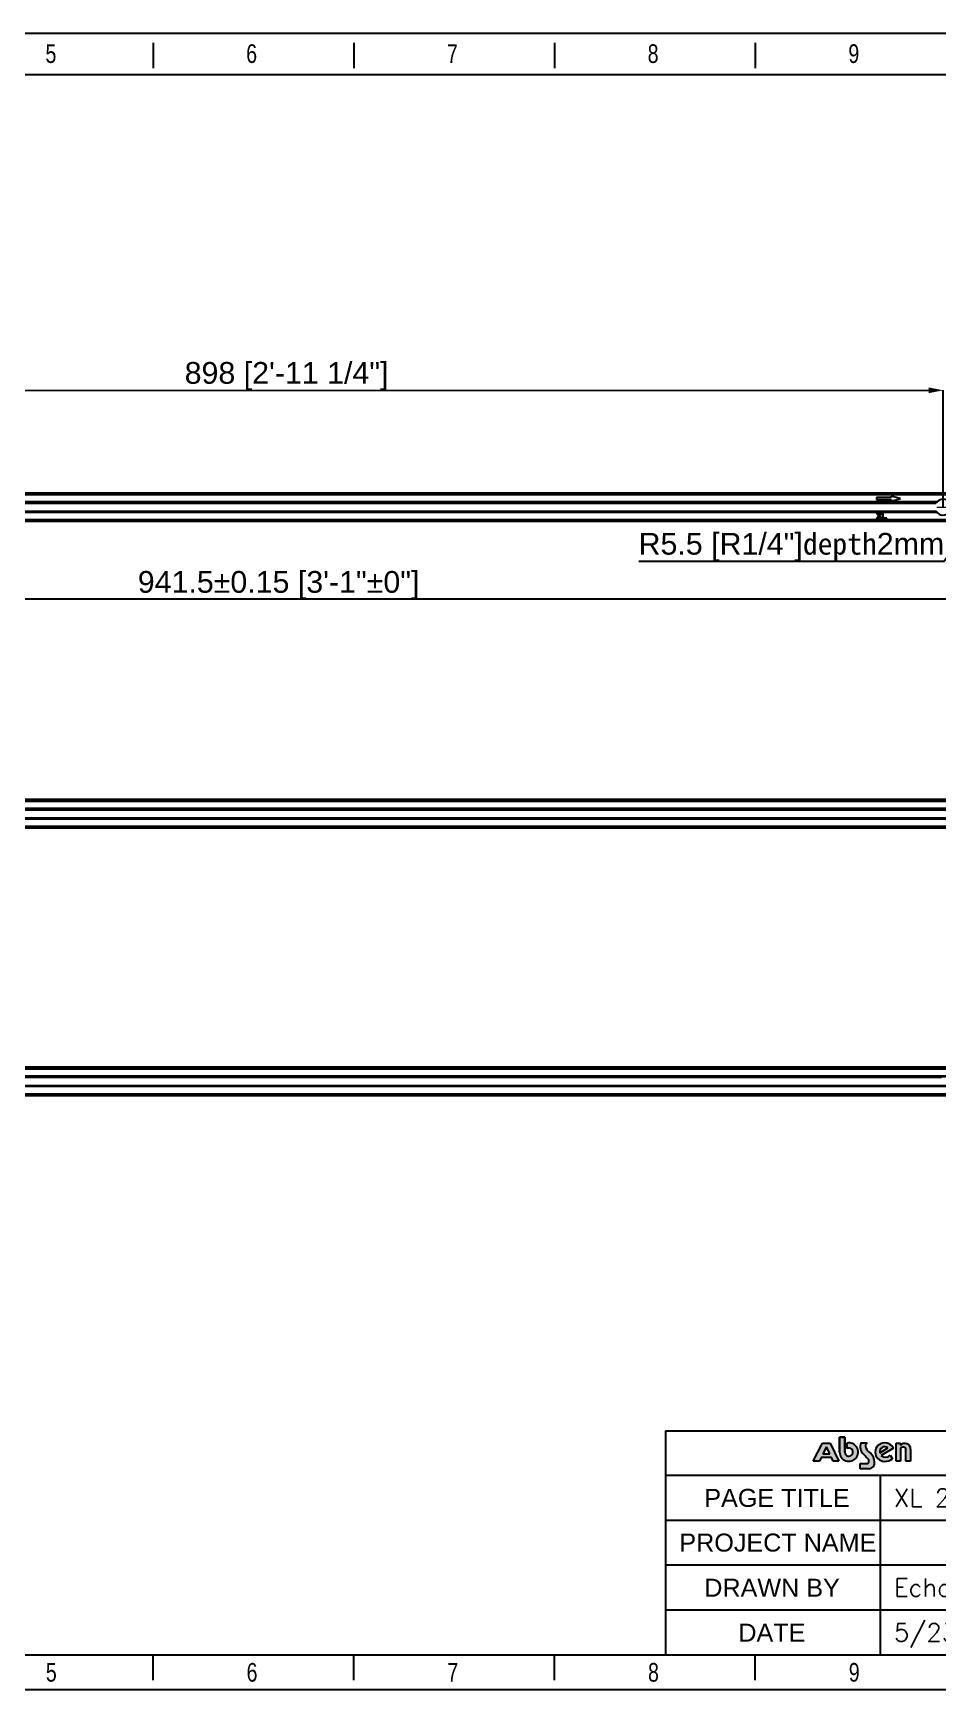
# Model space of a CAD drawing. Header units: millimetres. Extents: x 389 to 17466, y 310 to 5904.
# Drawn here: x 6127 to 6752, y 310 to 1454 of the extents above; entities that cross this region are included whole.
import ezdxf

# ---------------------------------------------------------------- set-up
doc = ezdxf.new("R2010")
doc.units = ezdxf.units.MM
doc.layers.add('DIM', color=4, linetype='Continuous')
doc.layers.add('图框', color=7, linetype='Continuous')
doc.styles.add('CKSTANDARD', font='arial.ttf')
doc.styles.add('Roamns', font='romans.shx')
doc.styles.get("Standard").update_dxf_attribs({"font": 'arial.ttf'})
doc.dimstyles.new('缩小5倍', dxfattribs={"dimtxt": 15, "dimasz": 10, "dimexe": 0.18, "dimexo": 0.0625, "dimgap": 0.09, "dimtad": 1, "dimtoh": 1, "dimdec": 3, "dimzin": 9, "dimdsep": 46, "dimtxsty": 'Standard', "dimblk": '_FILLED', "dimcen": 0.09, "dimclrd": 256, "dimclre": 256, "dimclrt": 256, "dimazin": 2, "dimtfac": 1, "dimtdec": 3, "dimtofl": 0, "dimtmove": 0, "dimatfit": 3, "dimldrblk": '_FILLED', "dimfxl": 1, "dimtolj": 1, "dimtzin": 0, "dimarcsym": 0})

# ---------------------------------------------------------------- blocks, each defined once
blk = doc.blocks.new('A$C7F980674')
at = {"layer": 'DIM'}
h = blk.add_hatch(color=0, dxfattribs=at)
h.paths.add_polyline_path([(7.072382140899999e-05, 14.43823848652391), (17.54018542246194, 49.09321739150072), (32.43710042510065, 49.09321739150072), (48.55284257268067, 14.43823848652391), (37.85417935127042, 14.43823848652391), (34.52331861507264, 21.47508279329122), (15.18332810379797, 21.47508279329122), (11.78696234113886, 14.43823848652391)])
h.paths.add_polyline_path([(24.94748300875654, 41.70518833840833), (18.4432997739641, 28.22933563047082), (31.32622136492865, 28.22933563047082)], flags=16)
h = blk.add_hatch(color=0, dxfattribs=at)
edge = h.paths.add_edge_path()
edge.add_arc((102.73004367057, 13.90886456904809), 4.008224344635951, 268.9921655110325, 361.5919063077861)
edge.add_arc((99.15354010349256, 13.8520860173212), 7.585044519850372, 1.270112135883178, 51.07851824680055)
edge.add_arc((307.8846824545763, 226.7410586670685), 290.5958996836599, 223.1994758205292, 225.4213170999201, ccw=False)
edge.add_arc((110.0181443910987, 42.41204420301801), 20.20419257147762, 160.1829900287513, 226.2534819823607, ccw=False)
edge.add_line((91.01044081093276, 49.26161368391513), (102.8060160324094, 49.26161368391513))
edge.add_arc((108.2666153697937, 42.83305403733538), 8.434721350051746, 130.3455086857447, 201.7414345435993)
edge.add_arc((128.4138673179259, 54.80693761470138), 31.79540957994945, 208.3500157259416, 232.6470193688833)
edge.add_arc((94.72388420018251, 12.01322233724932), 22.67708241663319, 1.6072526751569853, 50.5832628822302, ccw=False)
edge.add_arc((105.8459691270836, 11.59352122360906), 11.59424323095258, -89.35383752252329, 5.224491977119385, ccw=False)
edge.add_line((105.9767223201925, 1.52956708916e-05), (89.85622180037899, 1.52956708916e-05))
edge.add_line((89.85622180037899, 1.52956708916e-05), (89.85622180037899, 9.9012602990897))
edge.add_line((89.85622180037899, 9.9012602990897), (102.6595425193372, 9.9012602990897))
edge = h.paths.add_edge_path()
edge.add_arc((171.7675726878224, 35.99111448746953), 5.592045124112526, 4.242312034283134, 157.3807249757777)
edge.add_line((166.6056627364887, 38.14184792619381), (166.6056627364887, 14.68336624098083))
edge.add_line((166.6056627364887, 14.68336624098083), (158.2999845909944, 14.68336624098083))
edge.add_line((158.2999845909944, 14.68336624098083), (158.2999845909944, 48.98261023246597))
edge.add_line((158.2999845909944, 48.98261023246597), (166.6056627364887, 48.98261023246597))
edge.add_line((166.6056627364887, 48.98261023246597), (166.6056627364887, 44.54051251930104))
edge.add_arc((175.059291137004, 37.22529775423028), 11.17927547709232, 0.8903209452371925, 139.1292395527885, ccw=False)
edge.add_line((186.2372169588634, 37.39900588159253), (186.2372169588634, 14.59949883442459))
edge.add_line((186.2372169588634, 14.59949883442459), (177.3442962794797, 14.59949883442459))
edge.add_line((177.3442962794797, 14.59949883442459), (177.3442962794797, 36.40478422593151))
edge = h.paths.add_edge_path(flags=16)
edge.add_arc((136.4442843357392, 32.77929143981055), 9.435952450654392, 49.48403791523462, 192.8465811329278)
edge.add_line((127.2445240183151, 30.68129030702039), (142.5744439341942, 39.9527384458579))
edge = h.paths.add_edge_path()
edge.add_arc((138.324037688988, 35.05001054707828), 12.98520101557842, 229.4306864689146, 313.987557062781)
edge.add_line((147.3422875163669, 25.70727992560023), (151.5778032950766, 19.0634939338488))
edge.add_arc((136.8676456241519, 38.39878950785715), 24.29490468469704, 268.4242694583239, 307.2636236800371, ccw=False)
edge.add_arc((136.1995790051587, 31.76485599069565), 17.65178410925637, 90, 269.99999999833244, ccw=False)
edge.add_arc((136.9909520029032, 31.53144809733931), 17.90269153484251, 25.559083157673115, 92.53353593303888, ccw=False)
edge.add_line((153.1417016008636, 39.25541415211593), (129.8788853118894, 25.18619552736891))
at = {"layer": '图框'}
h = blk.add_hatch(color=30, dxfattribs=at)
edge = h.paths.add_edge_path(flags=0)
edge.add_line((64.32187787050498, 49.15013919285958), (64.32187787050498, 38.7695952337333))
edge.add_arc((68.06519958705758, 31.86908890660379), 7.850442347056839, -179.99999999998067, 118.47852907585141, ccw=False)
edge.add_line((60.21475723999902, 31.86908890659288), (60.21475723999902, 60.55619218834499))
edge.add_line((60.21475723999902, 60.55619218834545), (50.38336833377252, 60.55619218834545))
edge.add_line((50.38336833377252, 60.55619218834545), (50.38336833377252, 31.86908890659334))
edge.add_arc((68.06519958705758, 31.86908890660379), 17.6818312532899, 180.0000000000095, 462.2222539588729)
at = {"layer": '图框', "color": 7, "linetype": 'Continuous'}
for p, q in [((7.072382140899999e-05, 14.43823848652391), (17.54018542246194, 49.09321739150072)), ((17.54018542246194, 49.09321739150072), (32.43710042510065, 49.09321739150072)), ((24.94748300875654, 41.70518833840833), (18.4432997739641, 28.22933563047082)), ((31.32622136492865, 28.22933563047082), (24.94748300875654, 41.70518833840833)), ((32.43710042510065, 49.09321739150072), (48.55284257268067, 14.43823848652391)), ((91.01044081093276, 49.26161368391513), (102.8060160324094, 49.26161368391513)), ((127.2445240183151, 30.68129030702039), (142.5744439341942, 39.9527384458579)), ((153.1417016008636, 39.25541415211593), (129.8788853118894, 25.18619552736891)), ((158.2999845909944, 48.98261023246597), (166.6056627364887, 48.98261023246597)), ((158.2999845909944, 14.68336624098083), (158.2999845909944, 48.98261023246597)), ((166.6056627364887, 48.98261023246597), (166.6056627364887, 44.54051251930104)), ((166.6056627364887, 38.14184792619381), (166.6056627364887, 14.68336624098083)), ((177.3442962794797, 14.59949883442459), (177.3442962794797, 36.40478422593151)), ((186.2372169588634, 37.39900588159253), (186.2372169588634, 14.59949883442459)), ((11.78696234113886, 14.43823848652391), (7.072382140899999e-05, 14.43823848652391)), ((15.18332810379797, 21.47508279329122), (11.78696234113886, 14.43823848652391)), ((34.52331861507264, 21.47508279329122), (15.18332810379797, 21.47508279329122)), ((18.4432997739641, 28.22933563047082), (31.32622136492865, 28.22933563047082)), ((37.85417935127042, 14.43823848652391), (34.52331861507264, 21.47508279329122)), ((48.55284257268067, 14.43823848652391), (37.85417935127042, 14.43823848652391)), ((89.85622180037899, 9.9012602990897), (102.6595425193372, 9.9012602990897)), ((89.85622180037899, 1.52956708916e-05), (89.85622180037899, 9.9012602990897)), ((105.9767223201925, 1.52956708916e-05), (89.85622180037899, 1.52956708916e-05)), ((147.3422875163669, 25.70727992560023), (151.5778032950766, 19.0634939338488)), ((166.6056627364887, 14.68336624098083), (158.2999845909944, 14.68336624098083)), ((186.2372169588634, 14.59949883442459), (177.3442962794797, 14.59949883442459))]:
    blk.add_line(p, q, dxfattribs=at)
at = {"layer": '图框', "color": 30}
for p, q in [((60.21475723999902, 60.55619218834545), (50.38336833377252, 60.55619218834545)), ((50.38336833377252, 60.55619218834545), (50.38336833377252, 31.86908890659288)), ((60.21475723999902, 31.86908890659288), (60.21475723999902, 60.55619218834545)), ((64.32187787050498, 49.15013919285047), (64.32187787050498, 38.76959523373262))]:
    blk.add_line(p, q, dxfattribs=at)
at = {"layer": '图框', "color": 30, "linetype": 'Continuous'}
for p, q in [((50.38336833377252, 60.55619218834545), (60.21475723999902, 60.55619218834545)), ((50.38336833377252, 31.86908890659288), (50.38336833377252, 60.55619218834545)), ((60.21475723999902, 60.55619218834545), (60.21475723999902, 31.86908890659288)), ((64.32187787050498, 38.76959523373262), (64.32187787050498, 49.15013919285047))]:
    blk.add_line(p, q, dxfattribs=at)
at = {"layer": '图框', "color": 30}
for radius, end in [(17.68183125329058, 102.2222539587313), (7.850442347058727, 118.4785290759734)]:
    blk.add_arc((68.06519958705758, 31.86908890660379), radius, 180, end, dxfattribs=at)
at = {"layer": '图框', "color": 30, "linetype": 'Continuous'}
for radius, end in [(17.68183125329058, 102.2222539587313), (7.850442347058727, 118.4785290759734)]:
    blk.add_arc((68.06519958705758, 31.86908890660379), radius, 180, end, dxfattribs=at)
at = {"layer": '图框', "color": 7, "linetype": 'Continuous'}
for centre, radius, start, end in [((110.0181443910987, 42.41204420301801), 20.20419257147762, 160.1829900287512, 226.2534819823607), ((108.2666153697937, 42.83305403733538), 8.434721350051746, 130.3455086857447, 201.7414345435993), ((128.4138673179259, 54.80693761470138), 31.79540957994945, 208.3500157259416, 232.6470193688833), ((136.1995790051587, 31.76485599069565), 17.65178410925637, 90, 269.9999999983326), ((136.4442843357392, 32.77929143981055), 9.435952450654392, 49.48403791523462, 192.8465811329278), ((136.9909520029032, 31.53144809733931), 17.90269153484251, 25.55908315767311, 92.53353593303889), ((175.059291137004, 37.22529775423028), 11.17927547709232, 0.890320945237155, 139.1292395527885), ((171.7675726878224, 35.99111448746953), 5.592045124112526, 4.242312034283134, 157.3807249757777), ((307.8846824545763, 226.7410586670685), 290.5958996836599, 223.1994758205292, 225.4213170999201), ((102.73004367057, 13.90886456904809), 4.008224344635951, 268.9921655110325, 1.591906307786035), ((99.15354010349256, 13.8520860173212), 7.585044519850372, 1.270112135883178, 51.07851824680055), ((105.8459691270836, 11.59352122360906), 11.59424323095258, 270.6461624774767, 5.224491977119398), ((94.72388420018251, 12.01322233724932), 22.67708241663319, 1.607252675157019, 50.58326288223009), ((138.324037688988, 35.05001054707828), 12.98520101557842, 229.4306864689146, 313.987557062781), ((136.8676456241519, 38.39878950785715), 24.29490468469704, 268.4242694583239, 307.2636236800372)]:
    blk.add_arc(centre, radius, start, end, dxfattribs=at)
blk = doc.blocks.new('standard template')
for p, q in [((15760.87082693094, 30728.1549699337), (15760.87082693094, 30325.40321991846)), ((18932.5408582965, 30728.1549699337), (18932.5408582965, 30325.40321991846)), ((22104.21088966171, 30728.1549699337), (22104.21088966171, 30325.40321991846)), ((25275.88092102688, 30728.1549699337), (25275.88092102688, 30325.40321991846)), ((23856.97153506272, 8795.713564875037), (37408.778564428, 8795.713564875037)), ((23856.97153506272, 8093.130701303396), (37408.778564428, 8093.130701303396)), ((27245.81191601179, 8093.130701303396), (27245.81191601179, 5254.107439613468)), ((23856.97153506272, 7383.374122341703), (37408.778564428, 7383.374122341703)), ((23856.97153506272, 6673.618568779083), (37408.778564428, 6673.618568779083)), ((23856.97153506272, 5963.863516895812), (37408.778564428, 5963.863516895812)), ((456.3043263761064, 5254.106781508859), (37408.77739021767, 5254.107689274438)), ((15760.87082693094, 4851.355031494943), (15760.87082693094, 5254.106781508859)), ((18932.5408582965, 4851.355031494943), (18932.5408582965, 5254.106781508859)), ((22104.21088966208, 4851.355031494943), (22104.21088966208, 5254.106781508859)), ((25275.88092102688, 4851.355031494943), (25275.88092102688, 5254.106781508859))]:
    blk.add_line(p, q)
at = {"color": 7}
for p, q in [((23856.97153506272, 8795.713564875037), (23856.97153506272, 5963.862502516924)), ((23856.97036085204, 5963.862847771017), (23856.97036085204, 5254.106781508859))]:
    blk.add_line(p, q, dxfattribs=at)
blk.add_lwpolyline([(37962.56104648763, 4700.323125238685), (-97.47932989458059, 4700.323125238685), (-97.47932989458059, 30879.18687618916), (37962.56104648763, 30879.18687618916)], close=True)
blk.add_lwpolyline([(456.3043263761064, 6673.618914033166), (456.3043263761064, 5963.862847771017), (456.3043263761064, 5254.106781508859), (456.3043263761064, 30225.88892618673), (37408.77739021536, 30225.88892618673), (37408.77739021536, 5254.106781508857)], dxfattribs=at)
at = {"color": 0, "xscale": 8.255519999999997, "yscale": 8.255519999999997, "zscale": 8.255519999999997}
blk.add_blockref('A$C7F980674', (26192.34157000923, 8194.850301169268), dxfattribs=at)
at = {"style": 'CKSTANDARD', "width": 0.75}
for s, p in [('5', (14059.66831515458, 30407.94328304912)), ('6', (17231.3383465194, 30407.94328304912)), ('7', (20403.00837788457, 30407.94328304912)), ('8', (23574.67840924976, 30407.94328304912)), ('9', (26746.34844061533, 30407.94328304912)), ('5', (14065.76058975639, 4830.398885600231)), ('6', (17237.43062112159, 4830.398885600231)), ('7', (20409.10065248676, 4830.398885600231)), ('8', (23580.77068385195, 4830.398885600231)), ('9', (26752.44071521712, 4830.398885600231))]:
    blk.add_text(s, height=294.7531236609044, dxfattribs=at).set_placement(p)
at = {"char_height": 284.520887302088, "attachment_point": 1, "style": 'Roamns'}
for s, insert, width in [('{\\fArial|b0|i0|c0|p34;PAGE TITLE}', (24469.27002041139, 7876.177268086687), 3912.014128152973), ('{\\fArial|b0|i0|c0|p34;PROJECT NAME}', (24075.34686825149, 7170.007803169789), 3305.733494093198), ('{\\fArial|b0|i0|c0|p34;DRAWN BY}', (24469.27002041139, 6456.665135562374), 3912.014128152973), ('{\\fArial|b0|i0|c0|p34;DATE}', (25007.6770378442, 5746.910083679103), 3912.014128152973)]:
    blk.add_mtext(s, dxfattribs=dict(at, insert=insert, width=width))
at = {"style": 'Roamns'}
for tag, p in [('PAGE_NAME', (27465.9633492592, 7593.658508723252)), ('PROJECT_NAME', (27465.9633492592, 6883.902955160633)), ('DRAWN_NAME', (27465.9633492592, 6174.147903277361)), ('VERSION', (34240.97828400169, 6174.147903277361)), ('SELECT_DATA', (27465.9633492592, 5464.391825995019)), ('PAGE_NUMBER', (34240.97828400169, 5464.391992428408))]:
    blk.add_attdef(tag, p, '', height=284.520887302088, dxfattribs=at)
blk = doc.blocks.new('_FILLED')
at = {"color": 0, "linetype": 'ByBlock'}
blk.add_solid([(0, 0), (-1, 0.2), (-1, -0.2)], dxfattribs=at)
blk = doc.blocks.new('*D64')
at = {"lineweight": -2, "transparency": 16777216}
for p, q in [((5857.349059783996, 1126.913586396892), (5857.340968619328, 1207.64542941978)), ((5867.340986609195, 1207.466431647851), (6745.34098670107, 1207.55442719352)), ((6755.349059775425, 1127.003586396895), (6755.340968610757, 1207.735429419782))]:
    blk.add_line(p, q, dxfattribs=at)
at = {"layer": 'Defpoints', "color": 0, "transparency": 16777216}
for p in [(6755.340986650846, 1207.555429420686), (5857.349066047916, 1126.851086397206), (6755.349066039345, 1126.941086397208)]:
    blk.add_point(p, dxfattribs=at)
at = {"lineweight": -2, "transparency": 16777216, "xscale": 10, "yscale": 10, "zscale": 10}
for p, rotation in [((5857.340986659417, 1207.465429420684), 180.0057423386849), ((6755.340986650846, 1207.555429420686), 0.005742338684934926)]:
    blk.add_blockref('_FILLED', p, dxfattribs=dict(at, rotation=rotation))
at = {"lineweight": 5, "transparency": 16777216, "insert": (6302.136767935917, 1217.310103609634), "char_height": 15, "attachment_point": 5, "rotation": 0.0057423386849349235}
blk.add_mtext('\\A1;898 [2\'-11 1/4"]', dxfattribs=at)
blk = doc.blocks.new('*D66')
at = {"lineweight": -2, "transparency": 16777216}
for p, q in [((6780.959066044499, 1126.849473189465), (6781.139066044499, 1126.849473189466)), ((6781.049066044499, 1126.759473189465), (6781.049066044501, 1126.939473189465)), ((6756.056479970306, 1089.523956450719), (6772.425213931479, 1113.970064254294)), ((6545.336559310585, 1089.52395645072), (6756.056479970306, 1089.523956450719))]:
    blk.add_line(p, q, dxfattribs=at)
blk.add_arc((6781.049066044499, 1126.849473189465), 5.499999993116035, 90.65108840437263, 238.0694846848902, dxfattribs=at)
at = {"layer": 'Defpoints', "color": 0, "transparency": 16777216}
for p in [(6777.988989490737, 1122.279360345191), (6781.049066044499, 1126.849473189465)]:
    blk.add_point(p, dxfattribs=at)
at = {"lineweight": -2, "transparency": 16777216, "xscale": 10, "yscale": 10, "zscale": 10, "rotation": 56.19435008029679}
blk.add_blockref('_FILLED', (6777.988989490737, 1122.279360345191), dxfattribs=at)
at = {"lineweight": 5, "transparency": 16777216, "insert": (6650.651519640445, 1099.324051948672), "char_height": 15, "attachment_point": 5}
blk.add_mtext('\\A1;R5.5 [R1/4"]{\\fSimSun|b0|i0|c134|p2;depth}2mm', dxfattribs=at)
blk = doc.blocks.new('*D67')
at = {"lineweight": -2, "transparency": 16777216}
for p, q in [((5839.549066047912, 1116.786973189699), (5839.549066047912, 1063.114196572932)), ((6781.049066047704, 1116.786973189699), (6781.049066047704, 1063.114196572932)), ((6771.049066047704, 1063.294196572932), (5849.549066047912, 1063.294196572932))]:
    blk.add_line(p, q, dxfattribs=at)
at = {"layer": 'Defpoints', "color": 0, "transparency": 16777216}
for p in [(5839.549066047912, 1116.849473189699), (6781.049066047704, 1116.849473189699), (5839.549066047912, 1063.294196572932)]:
    blk.add_point(p, dxfattribs=at)
at = {"lineweight": -2, "transparency": 16777216, "xscale": 10, "yscale": 10, "zscale": 10, "rotation": 180}
blk.add_blockref('_FILLED', (5839.549066047912, 1063.294196572932), dxfattribs=at)
at = {"lineweight": -2, "transparency": 16777216, "xscale": 10, "yscale": 10, "zscale": 10}
blk.add_blockref('_FILLED', (6781.049066047704, 1063.294196572932), dxfattribs=at)
at = {"lineweight": 5, "transparency": 16777216, "insert": (6296.632338157526, 1072.99708879667), "char_height": 15, "attachment_point": 5}
blk.add_mtext('\\A1;941.5±0.15 [3\'-1"±0"]', dxfattribs=at)

msp = doc.modelspace()

# ---------------------------------------------------------------- linework, layer by layer
at = {"color": 114, "linetype": 'Continuous', "true_color": 0x139b48}
for p, q in [((5839.549066047914, 1136.849473189626), (6781.049066047704, 1136.849473189626)), ((6781.049066047704, 1135.349473189874), (5839.549066047914, 1135.349473189874)), ((6709.517977134677, 1133.549473189434), (6709.517977134677, 1132.049473189693)), ((6719.517977134639, 1133.549473189434), (6709.517977134677, 1133.549473189434)), ((6719.517977134639, 1134.549473189682), (6719.517977134639, 1133.549473189434)), ((6726.049066047924, 1132.799473189554), (6719.517977134639, 1134.549473189682)), ((6719.517977134639, 1131.049473189434), (6726.049066047924, 1132.799473189554)), ((5862.059495894247, 1129.688813017701), (6750.638636201298, 1129.688813017701)), ((5862.059495894247, 1124.010133361617), (6750.638636201298, 1124.010133361617)), ((6751.190941470193, 1130.449473189931), (5886.207190625179, 1130.449473189931)), ((6751.190941470193, 1123.249473189402), (5886.207190625179, 1123.249473189402)), ((6750.805939371263, 1129.9494731898), (5886.592192724109, 1129.9494731898)), ((6750.805939371263, 1123.749473189519), (5886.592192724109, 1123.749473189519)), ((6709.517977134677, 1132.049473189693), (6719.517977134639, 1132.049473189693)), ((6709.517977134677, 1122.849473189928), (6710.934643761588, 1120.892026375854)), ((6710.017977134803, 1122.849473189928), (6709.517977134677, 1122.849473189928)), ((6711.184643761331, 1121.232451867209), (6710.017977134803, 1122.849473189928)), ((6712.351310388498, 1122.849473189928), (6711.184643761331, 1121.232451867209)), ((6711.434643761711, 1120.892026375854), (6712.851310388622, 1122.849473189928)), ((6712.851310388622, 1122.849473189928), (6712.351310388498, 1122.849473189928)), ((6713.517977134406, 1122.849473189928), (6713.517977134406, 1118.849473189568)), ((6714.017977134532, 1122.849473189928), (6713.517977134406, 1122.849473189928)), ((6714.017977134532, 1119.360111486296), (6714.017977134532, 1122.849473189928)), ((6719.517977134639, 1132.049473189693), (6719.517977134639, 1131.049473189434)), ((5839.549066047912, 1118.349473189437), (6781.049066047704, 1118.349473189437)), ((6781.049066047704, 1116.849473189699), (5839.549066047912, 1116.849473189699)), ((6710.934643761588, 1120.892026375854), (6709.517977134677, 1118.849473189568)), ((6709.517977134677, 1118.849473189568), (6710.017977134803, 1118.849473189568)), ((6710.017977134803, 1118.849473189568), (6711.184643761331, 1120.466494511651)), ((6711.184643761331, 1120.466494511651), (6712.351310388498, 1118.849473189568)), ((6712.851310388622, 1118.849473189568), (6711.434643761711, 1120.892026375854)), ((6712.351310388498, 1118.849473189568), (6712.851310388622, 1118.849473189568)), ((6713.517977134406, 1118.849473189568), (6716.517977134523, 1118.849473189568)), ((6716.517977134523, 1119.360111486296), (6714.017977134532, 1119.360111486296)), ((6716.517977134523, 1118.849473189568), (6716.517977134523, 1119.360111486296)), ((5839.549066047912, 925.1519614351475), (6781.049066047704, 925.1519614351475)), ((6781.049066047704, 923.6519614353986), (5839.549066047912, 923.6519614353986)), ((6781.049066047704, 918.7519614354444), (5839.549066047912, 918.7519614354444)), ((6781.049066047704, 918.2519614353243), (5839.549066047912, 918.2519614353243)), ((5839.549066047912, 917.9913012638519), (6781.049066047704, 917.9913012638519)), ((5839.549066047912, 912.3126216071416), (6781.049066047704, 912.3126216071416)), ((6781.049066047704, 912.0519614356692), (5839.549066047912, 912.0519614356692)), ((6781.049066047704, 911.5519614355528), (5839.549066047912, 911.5519614355528)), ((5839.549066047912, 906.6519614355877), (6781.049066047704, 906.6519614355877)), ((6781.049066047704, 905.1519614352203), (5839.549066047912, 905.1519614352203)), ((5839.549066047912, 740.4014288884339), (6781.049066047704, 740.4014288884339)), ((6781.049066047704, 738.9014288886922), (5839.549066047912, 738.9014288886922)), ((6781.049066047704, 734.0014288887307), (5839.549066047912, 734.0014288887307)), ((6781.049066047704, 733.5014288886107), (5839.549066047912, 733.5014288886107)), ((5858.317647144153, 733.2407687171383), (6754.380484951393, 733.2407687171383)), ((6781.049066047704, 727.3014288889556), (5839.549066047912, 727.3014288889556)), ((6781.049066047704, 726.8014288888392), (5839.549066047912, 726.8014288888392)), ((5839.549066047912, 721.901428888885), (6781.049066047704, 721.901428888885)), ((5858.317647144153, 727.562089060428), (6754.380484951393, 727.562089060428)), ((6781.049066047704, 720.4014288885066), (5839.549066047912, 720.4014288885066))]:
    msp.add_line(p, q, dxfattribs=at)
at = {"color": 6, "lineweight": 5}
msp.add_line((6751.023735476683, 1126.939473193146), (6759.674396602008, 1126.939473193146), dxfattribs=at)
at = {"color": 114, "linetype": 'Continuous', "true_color": 0x139b48}
for start, end in [(211.080615564877, 325.6923485441734), (31.0806155648769, 145.6923485441736)]:
    msp.add_arc((6755.349066047627, 1126.849473189663), 5.500000000105, start, end, dxfattribs=at)

# ---------------------------------------------------------------- block references
at = {"transparency": 33554595}
ref = msp.add_blockref('standard template', (5521.348454555238, 104.9117955510419), dxfattribs=dict(at, xscale=0.04369384563332881, yscale=0.04369384563332881, zscale=0.04369384563332881))
ref.add_attrib('PAGE_NAME', 'XL 2in1 Back Mounting Bracket', (6721.442017308424, 436.7079382234087), dxfattribs={"height": 12.43181172923518, "style": 'Roamns'})
ref.add_attrib('DRAWN_NAME', 'Echo Lee', (6721.442017308424, 374.6840609541834), dxfattribs={"height": 12.43181172923518, "style": 'Roamns'})
ref.add_attrib('SELECT_DATA', '5/23/2025', (6721.442017308424, 343.6720884760904), dxfattribs={"height": 12.43181172923518, "style": 'Roamns'})

# ---------------------------------------------------------------- dimensions: what is measured, and where the dimension line sits
at = {"color": 6, "lineweight": 5}
dim = msp.add_linear_dim(base=(6755.340986650846, 1207.555429420686), p1=(5857.349066047916, 1126.851086397206), p2=(6755.349066039345, 1126.941086397208), angle=0.005742338684937413, dimstyle='缩小5倍', dxfattribs=at)
dim.commit()
dim.dimension.update_dxf_attribs({"geometry": '*D64', "text_midpoint": (6302.137750128112, 1207.5100081609), "dimtype": 161})
dim = msp.add_radius_dim(center=(6781.049066044499, 1126.849473189465), mpoint=(6777.988989490737, 1122.279360345191), text='<>{\\fSimSun|b0|i0|c134|p2;depth}2mm', dimstyle='缩小5倍', dxfattribs=at)
dim.commit()
dim.dimension.update_dxf_attribs({"geometry": '*D66', "text_midpoint": (6650.651519640445, 1099.324051948672)})
dim = msp.add_linear_dim(base=(5839.549066047912, 1063.294196572932), p1=(6781.049066047704, 1116.849473189699), p2=(5839.549066047912, 1116.849473189699), angle=180, dimstyle='缩小5倍', override={"dimtol": 1, "dimtp": 0.15, "dimtm": 0.15, "dimtzin": 8}, dxfattribs=at)
dim.commit()
dim.dimension.update_dxf_attribs({"geometry": '*D67', "text_midpoint": (6296.632338157526, 1063.294196572932), "dimtype": 160})

doc.saveas('drawing.dxf')
